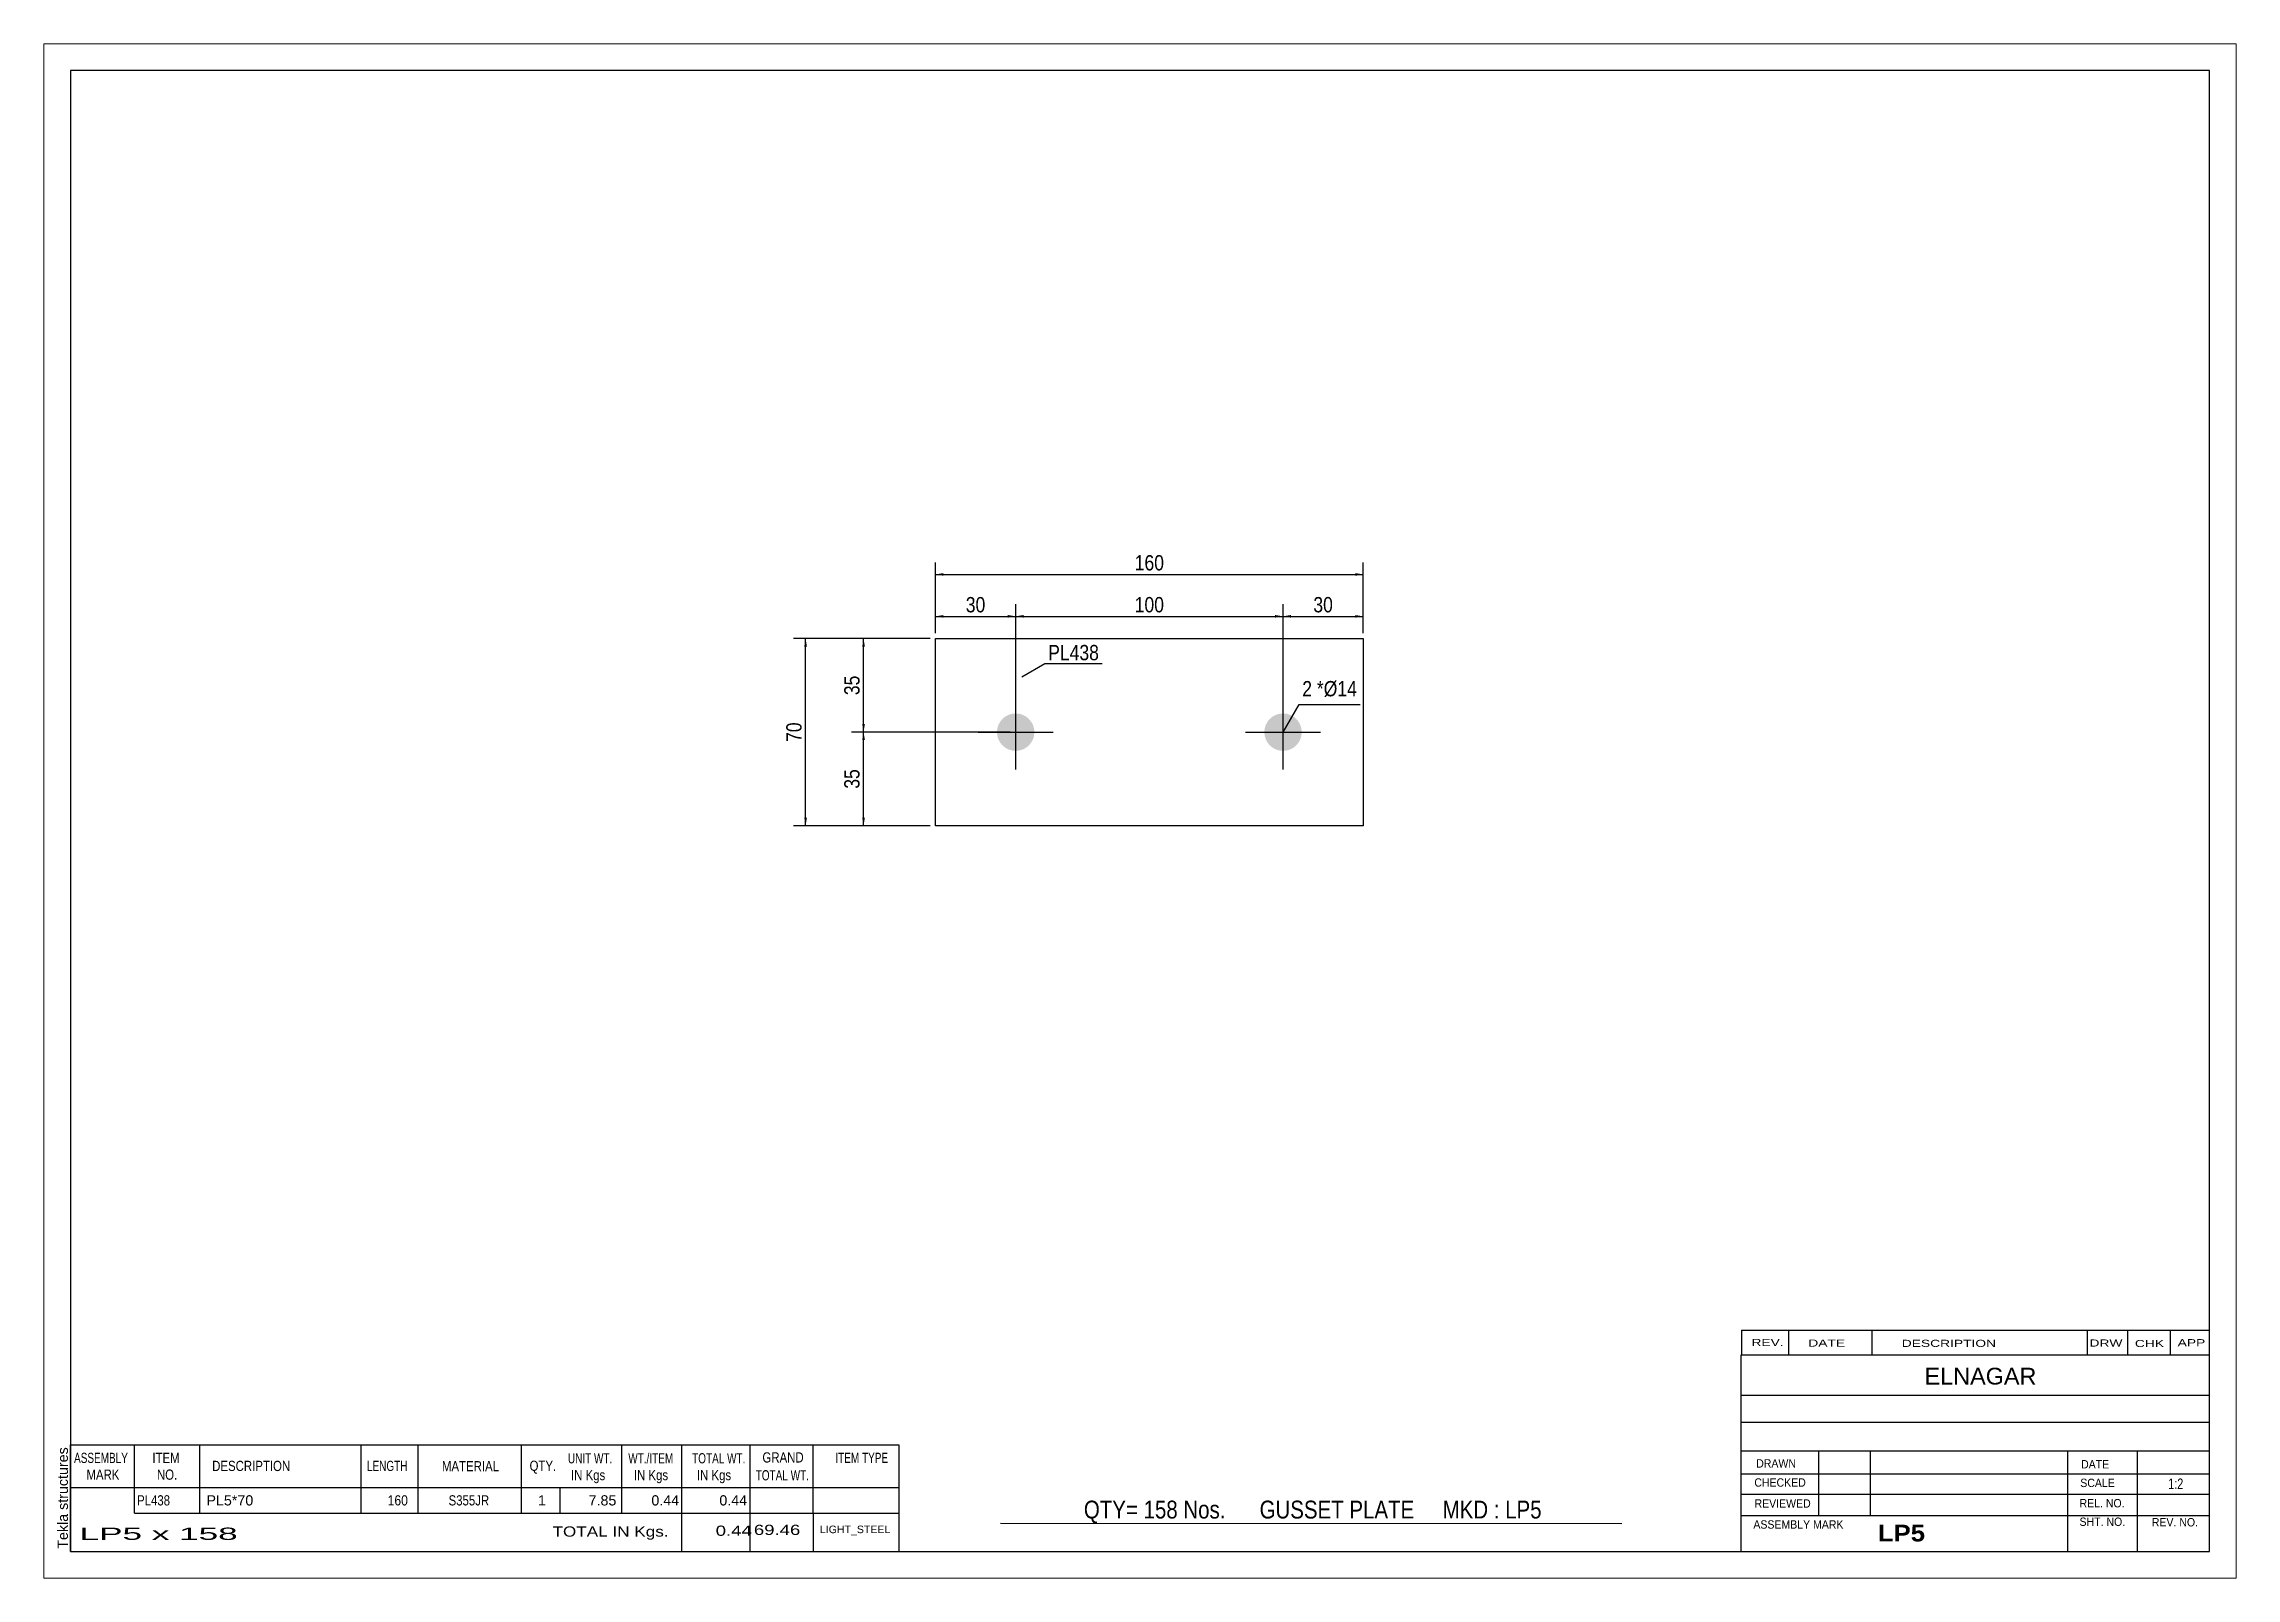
# Paper-space layout 'Layout1' of a CAD drawing. Header units: millimetres. Extents: x 0 to 410, y 0 to 287.
# The model-space entities are those that its viewports show. They can reach past a viewport. Long polylines and large blocks are cut down to what shows.
import ezdxf

# ---------------------------------------------------------------- set-up
doc = ezdxf.new("R2010")
doc.units = ezdxf.units.MM
doc.layers.add('Viewport layer', color=7, linetype='Continuous', plot=False)
doc.styles.add('Arial', font='ARIAL.TTF', dxfattribs={"height": 0.2})
doc.styles.add('Arial Bold', font='ARIALBD.TTF', dxfattribs={"height": 0.2})
doc.styles.add('Arial Narrow', font='ARIALN.TTF', dxfattribs={"height": 0.2})

# ---------------------------------------------------------------- blocks, each defined once
blk = doc.blocks.new('Unknown-629268286-1212')
at = {"color": 5, "linetype": 'Continuous'}
for p, q in [((198.25, 106.25), (-201.75, 106.25)), ((-201.75, 106.25), (-201.75, -170.75)), ((198.25, -170.75), (198.25, 106.25)), ((-201.75, -170.75), (198.25, -170.75))]:
    blk.add_line(p, q, dxfattribs=at)
at = {"color": 174, "linetype": 'Continuous', "style": 'Arial'}
blk.add_text('Tekla structures', height=1.9102, rotation=90, dxfattribs=at).set_placement((-202.25, -170.25))
blk = doc.blocks.new('Part-629268286-1277 - 1222')
at = {"color": 2, "linetype": 'Continuous'}
for p, q in [((-40, -35), (-40, 0)), ((-40, 0), (40, 0)), ((40, 0), (40, -35)), ((40, -35), (-40, -35))]:
    blk.add_line(p, q, dxfattribs=at)
blk = doc.blocks.new('Bolt-629268286-1261 - 1222')
at = {"linetype": 'Continuous'}
for points in [[(-25, -14, -1), (-25, -21, -1)], [(25, -14, -1), (25, -21, -1)]]:
    blk.add_hatch(color=3, dxfattribs=at).paths.add_polyline_path(points)
at = {"color": 3, "linetype": 'Continuous'}
for p, q in [((-25, -24.5), (-25, -10.5)), ((25, -24.5), (25, -10.5)), ((-32, -17.5), (-18, -17.5)), ((18, -17.5), (32, -17.5))]:
    blk.add_line(p, q, dxfattribs=at)
blk = doc.blocks.new('StraightDimension-629268286-1319 - 1222')
at = {"linetype": 'Continuous'}
for points in [[(-53.7, -1.5), (-53.45, 0), (-53.2, -1.5)], [(-53.2, -16), (-53.45, -17.5), (-53.7, -16)]]:
    blk.add_hatch(color=7, dxfattribs=at).paths.add_polyline_path(points)
at = {"color": 7, "linetype": 'Continuous'}
for p, q in [((-41, 0), (-55.7, 0)), ((-53.45, -17.5), (-53.45, 0)), ((-26, -17.5), (-55.7, -17.5))]:
    blk.add_line(p, q, dxfattribs=at)
at = {"color": 0}
blk.add_wipeout([(-53.6, -6.32), (-57.8, -6.32), (-57.8, -11.18), (-53.6, -11.18)], dxfattribs=at)
at = {"color": 3, "style": 'Arial Narrow'}
blk.add_text('35', height=2.863, rotation=90.0002, dxfattribs=at).set_placement((-54.2, -10.58))
blk = doc.blocks.new('StraightDimension-629268286-1306 - 1222')
at = {"linetype": 'Continuous'}
for points in [[(-53.7, -19), (-53.45, -17.5), (-53.2, -19)], [(-53.2, -33.5), (-53.45, -35), (-53.7, -33.5)]]:
    blk.add_hatch(color=7, dxfattribs=at).paths.add_polyline_path(points)
at = {"color": 7, "linetype": 'Continuous'}
for p, q in [((-26, -17.5), (-55.7, -17.5)), ((-53.45, -35), (-53.45, -17.5)), ((-41, -35), (-55.7, -35))]:
    blk.add_line(p, q, dxfattribs=at)
at = {"color": 0}
blk.add_wipeout([(-53.6, -23.82), (-57.8, -23.82), (-57.8, -28.68), (-53.6, -28.68)], dxfattribs=at)
at = {"color": 3, "style": 'Arial Narrow'}
blk.add_text('35', height=2.863, rotation=90.0002, dxfattribs=at).set_placement((-54.2, -28.08))
blk = doc.blocks.new('StraightDimension-629268286-1290 - 1222')
at = {"linetype": 'Continuous'}
for points in [[(-64.54, -1.5), (-64.29, 0), (-64.04, -1.5)], [(-64.04, -33.5), (-64.29, -35), (-64.54, -33.5)]]:
    blk.add_hatch(color=7, dxfattribs=at).paths.add_polyline_path(points)
at = {"color": 7, "linetype": 'Continuous'}
for p, q in [((-41, 0), (-66.54, 0)), ((-64.29, -35), (-64.29, 0)), ((-41, -35), (-66.54, -35))]:
    blk.add_line(p, q, dxfattribs=at)
at = {"color": 0}
blk.add_wipeout([(-64.44, -15.07), (-68.64, -15.07), (-68.64, -19.93), (-64.44, -19.93)], dxfattribs=at)
at = {"color": 3, "style": 'Arial Narrow'}
blk.add_text('70', height=2.863, rotation=90.0002, dxfattribs=at).set_placement((-65.04, -19.33))
blk = doc.blocks.new('StraightDimension-629268286-1330 - 1222')
at = {"linetype": 'Continuous'}
for points in [[(-38.5, 11.75), (-40, 12), (-38.5, 12.25)], [(38.5, 12.25), (40, 12), (38.5, 11.75)]]:
    blk.add_hatch(color=7, dxfattribs=at).paths.add_polyline_path(points)
at = {"color": 7, "linetype": 'Continuous'}
for p, q in [((-40, 1), (-40, 14.25)), ((40, 1), (40, 14.25)), ((-40, 12), (40, 12))]:
    blk.add_line(p, q, dxfattribs=at)
at = {"color": 0}
blk.add_wipeout([(3.34, 12.15), (3.34, 16.35), (-3.34, 16.35), (-3.34, 12.15)], dxfattribs=at)
at = {"color": 3, "style": 'Arial Narrow'}
blk.add_text('160', height=2.863, dxfattribs=at).set_placement((-2.74, 12.75))
blk = doc.blocks.new('StraightDimension-629268286-1341 - 1222')
at = {"linetype": 'Continuous'}
for points in [[(-38.5, 3.91), (-40, 4.16), (-38.5, 4.41)], [(-26.5, 4.41), (-25, 4.16), (-26.5, 3.91)]]:
    blk.add_hatch(color=7, dxfattribs=at).paths.add_polyline_path(points)
at = {"color": 7, "linetype": 'Continuous'}
for p, q in [((-40, 1), (-40, 6.41)), ((-40, 4.16), (-25, 4.16)), ((-25, -16.5), (-25, 6.41))]:
    blk.add_line(p, q, dxfattribs=at)
at = {"color": 0}
blk.add_wipeout([(-30.07, 4.31), (-30.07, 8.51), (-34.93, 8.51), (-34.93, 4.31)], dxfattribs=at)
at = {"color": 3, "style": 'Arial Narrow'}
blk.add_text('30', height=2.863, dxfattribs=at).set_placement((-34.33, 4.91))
blk = doc.blocks.new('StraightDimension-629268286-1351 - 1222')
at = {"linetype": 'Continuous'}
for points in [[(-23.5, 3.91), (-25, 4.16), (-23.5, 4.41)], [(23.5, 4.41), (25, 4.16), (23.5, 3.91)]]:
    blk.add_hatch(color=7, dxfattribs=at).paths.add_polyline_path(points)
at = {"color": 7, "linetype": 'Continuous'}
for p, q in [((-25, -16.5), (-25, 6.41)), ((-25, 4.16), (25, 4.16)), ((25, -16.5), (25, 6.41))]:
    blk.add_line(p, q, dxfattribs=at)
at = {"color": 0}
blk.add_wipeout([(3.34, 4.31), (3.34, 8.51), (-3.34, 8.51), (-3.34, 4.31)], dxfattribs=at)
at = {"color": 3, "style": 'Arial Narrow'}
blk.add_text('100', height=2.863, dxfattribs=at).set_placement((-2.74, 4.91))
blk = doc.blocks.new('StraightDimension-629268286-1361 - 1222')
at = {"linetype": 'Continuous'}
for points in [[(26.5, 3.91), (25, 4.16), (26.5, 4.41)], [(38.5, 4.41), (40, 4.16), (38.5, 3.91)]]:
    blk.add_hatch(color=7, dxfattribs=at).paths.add_polyline_path(points)
at = {"color": 7, "linetype": 'Continuous'}
for p, q in [((25, -16.5), (25, 6.41)), ((25, 4.16), (40, 4.16)), ((40, 1), (40, 6.41))]:
    blk.add_line(p, q, dxfattribs=at)
at = {"color": 0}
blk.add_wipeout([(34.93, 4.31), (34.93, 8.51), (30.07, 8.51), (30.07, 4.31)], dxfattribs=at)
at = {"color": 3, "style": 'Arial Narrow'}
blk.add_text('30', height=2.863, dxfattribs=at).set_placement((30.67, 4.91))
blk = doc.blocks.new('CBS_BOM-629268286-1467')
at = {"color": 7, "linetype": 'Continuous'}
for p, q in [((-201.78, -158.78), (-201.78, -150.78)), ((-201.78, -150.78), (-46.86, -150.78)), ((-189.78, -158.78), (-189.78, -150.78)), ((-177.59, -158.78), (-177.59, -150.78)), ((-147.43, -158.78), (-147.43, -150.78)), ((-136.75, -158.78), (-136.75, -150.78)), ((-117.43, -158.78), (-117.43, -150.78)), ((-98.63, -158.78), (-98.63, -150.78)), ((-87.42, -158.78), (-87.42, -150.78)), ((-74.63, -158.78), (-74.63, -150.78)), ((-62.88, -158.78), (-62.88, -150.78)), ((-46.86, -150.79), (-46.86, -158.77)), ((-201.78, -158.78), (-46.86, -158.78)), ((-201.78, -163.58), (-201.78, -158.78)), ((-189.78, -163.58), (-189.78, -158.78)), ((-177.59, -163.58), (-177.59, -158.78)), ((-147.43, -163.58), (-147.43, -158.78)), ((-136.75, -163.58), (-136.75, -158.78)), ((-117.43, -163.58), (-117.43, -158.78)), ((-110.17, -163.58), (-110.17, -158.78)), ((-98.63, -163.58), (-98.63, -158.78)), ((-87.42, -163.58), (-87.42, -158.78)), ((-74.63, -163.58), (-74.63, -158.78)), ((-62.86, -163.58), (-62.86, -158.78)), ((-46.86, -158.79), (-46.86, -163.58)), ((-201.78, -170.78), (-201.78, -163.6)), ((-189.78, -163.58), (-46.86, -163.58)), ((-87.42, -170.78), (-87.42, -163.6)), ((-74.63, -170.78), (-74.63, -163.6)), ((-62.82, -170.78), (-62.82, -163.6)), ((-46.86, -163.58), (-46.86, -170.78)), ((-201.78, -170.78), (-46.86, -170.78))]:
    blk.add_line(p, q, dxfattribs=at)
at = {"color": 3, "linetype": 'Continuous', "style": 'Arial'}
for s, height, width, p in [('ASSEMBLY', 1.91, 0.7, (-201.1, -154.21)), ('MARK', 1.91, 0.8, (-198.78, -157.34)), ('ITEM', 1.91, 0.8, (-186.45, -154.21)), ('NO.', 1.91, 0.8, (-185.6, -157.34)), ('DESCRIPTION', 1.9102, 0.8, (-175.27, -155.71)), ('LENGTH', 1.91, 0.7, (-146.32, -155.71)), ('MATERIAL', 1.91, 0.8, (-132.3, -155.76)), ('QTY.', 1.91, 0.8, (-115.91, -155.68)), ('UNIT WT.', 1.91, 0.7, (-108.74, -154.28)), ('IN Kgs', 1.91, 0.8, (-108.16, -157.42)), ('WT./ITEM', 1.91, 0.7, (-97.45, -154.28)), ('IN Kgs', 1.91, 0.8, (-96.41, -157.42)), ('TOTAL WT.', 1.91, 0.7, (-85.51, -154.28)), ('IN Kgs', 1.91, 0.8, (-84.62, -157.42)), ('TOTAL WT.', 1.91, 0.7, (-73.62, -157.46)), ('GRAND', 1.91, 0.8, (-72.36, -154.12)), ('ITEM TYPE', 1.91, 0.7, (-58.72, -154.2))]:
    blk.add_text(s, height=height, dxfattribs=dict(at, width=width)).set_placement(p)
at = {"color": 7, "linetype": 'Continuous', "style": 'Arial'}
for s, width, p in [('PL438', 0.8, (-189.32, -162.15)), ('160', 0.85, (-142.45, -162.15)), ('S355JR', 0.8, (-131.06, -162.15))]:
    blk.add_text(s, height=1.91, dxfattribs=dict(at, width=width)).set_placement(p)
for s, p in [('PL5*70', (-176.34, -162.15)), ('1', (-114.34, -162.15)), ('7.85', (-104.87, -162.15)), ('0.44', (-93.13, -162.15)), ('0.44', (-80.42, -162.15))]:
    blk.add_text(s, height=1.91, dxfattribs=at).set_placement(p)
at = {"color": 6, "linetype": 'Continuous', "style": 'Arial'}
for s, height, width, p in [('LP5 x 158', 2.292, 2.05, (-200.06, -168.59)), ('TOTAL IN Kgs.', 1.9102, 1.2, (-111.62, -167.98)), ('0.44', 1.91, 1.3, (-81.1, -167.83)), ('69.46', 1.91, 1.3, (-73.96, -167.67))]:
    blk.add_text(s, height=height, dxfattribs=dict(at, width=width)).set_placement(p)
blk.add_text('LIGHT_STEEL', height=1.4135, dxfattribs=at).set_placement((-61.61, -167.33))
blk = doc.blocks.new('CBS_CALLOFF-629268286-1468')
at = {"color": 7, "linetype": 'Continuous'}
blk.add_line((-27.87, -165.48), (88.36, -165.5), dxfattribs=at)
at = {"color": 3, "linetype": 'Continuous', "style": 'Arial Narrow'}
blk.add_text('QTY= 158 Nos.      GUSSET PLATE     MKD : LP5', height=3.3405, dxfattribs=at).set_placement((-12.25, -164.59))
blk = doc.blocks.new('CBS_NAME_BLOG-629268286-1469')
at = {"color": 7, "linetype": 'Continuous'}
for p, q in [((110.66, -134), (198.18, -134)), ((110.66, -170.71), (110.66, -134)), ((110.66, -141.54), (198.18, -141.54)), ((110.73, -146.59), (198.25, -146.59)), ((110.66, -151.96), (198.18, -151.96)), ((125.18, -164.07), (125.18, -151.97)), ((134.87, -164.04), (134.87, -151.97)), ((171.78, -170.71), (171.78, -151.98)), ((184.83, -170.71), (184.83, -151.97)), ((110.67, -156.26), (198.25, -156.24)), ((110.66, -160.01), (198.18, -160.01)), ((110.66, -164.05), (198.18, -164.05)), ((110.66, -170.75), (198.25, -170.75))]:
    blk.add_line(p, q, dxfattribs=at)
at = {"color": 3, "linetype": 'Continuous', "style": 'Arial'}
blk.add_text('ELNAGAR', height=3.133, dxfattribs=at).set_placement((144.98, -139.53))
at = {"color": 3, "linetype": 'Continuous'}
for s, height, style, width, p in [('DRAWN', 1.566, 'Arial', 0.9, (113.49, -155.07)), ('DATE', 1.566, 'Arial', 0.9, (174.25, -155.23)), ('CHECKED', 1.566, 'Arial', 0.9, (113.14, -158.64)), ('SCALE', 1.566, 'Arial', 0.9, (174.1, -158.71)), ('1:2', 1.957, 'Arial Narrow', 0.9, (190.55, -159.07)), ('REVIEWED', 1.566, 'Arial', 0.9, (113.18, -162.56)), ('REL. NO.', 1.566, 'Arial', 0.9, (173.96, -162.51)), ('ASSEMBLY MARK', 1.5663, 'Arial', 0.9, (112.96, -166.49)), ('LP5', 3.131, 'Arial Bold', 1.1, (136.24, -168.89)), ('SHT. NO.', 1.566, 'Arial', 0.9, (173.96, -165.98)), ('REV. NO.', 1.566, 'Arial', 0.9, (187.48, -166.07))]:
    blk.add_text(s, height=height, dxfattribs=dict(at, style=style, width=width)).set_placement(p)
blk = doc.blocks.new('CBS_REVISION-629268286-1470')
at = {"color": 7, "linetype": 'Continuous'}
for p, q in [((110.74, -129.37), (198.24, -129.37)), ((110.74, -129.37), (110.74, -134)), ((119.54, -129.37), (119.54, -134)), ((135.13, -129.37), (135.13, -133.94)), ((175.39, -129.37), (175.39, -134)), ((182.93, -129.37), (182.93, -134)), ((190.88, -129.37), (190.88, -134)), ((110.74, -134), (198.24, -134))]:
    blk.add_line(p, q, dxfattribs=at)
at = {"color": 7, "style": 'Arial Narrow', "width": 1.7}
for s, height, p in [('REV.', 1.326, (112.6, -132.32)), ('DATE', 1.326, (123.23, -132.44)), ('DESCRIPTION', 1.3257, (140.71, -132.49)), ('DRW', 1.326, (175.82, -132.43)), ('CHK', 1.326, (184.31, -132.52)), ('APP', 1.326, (192.31, -132.37))]:
    blk.add_text(s, height=height, dxfattribs=at).set_placement(p)
blk = doc.blocks.new('Mark-629268286-1256 - 1222')
at = {"color": 0}
blk.add_wipeout([(30.43, -10.8), (30.43, -7.8), (28.6, -7.8), (28.6, -10.8)], dxfattribs=at)
blk.add_wipeout([(30.43, -10.8), (30.43, -7.8), (28.6, -7.8), (28.6, -10.8)], dxfattribs=at)
at = {"color": 7, "linetype": 'Continuous'}
blk.add_line((25, -17.5), (28, -12.3), dxfattribs=at)
at = {"color": 0}
blk.add_wipeout([(32.61, -10.8), (32.61, -7.8), (31.33, -7.8), (31.33, -10.8)], dxfattribs=at)
blk.add_wipeout([(32.61, -10.8), (32.61, -7.8), (31.33, -7.8), (31.33, -10.8)], dxfattribs=at)
at = {"color": 3, "style": 'Arial Narrow'}
blk.add_text('2', height=2.86, dxfattribs=at).set_placement((28.6, -10.8))
at = {"color": 0}
blk.add_wipeout([(38.82, -10.8), (38.82, -7.8), (32.61, -7.8), (32.61, -10.8)], dxfattribs=at)
blk.add_wipeout([(38.82, -10.8), (38.82, -7.8), (32.61, -7.8), (32.61, -10.8)], dxfattribs=at)
at = {"color": 7, "linetype": 'Continuous'}
blk.add_line((28, -12.3), (39.42, -12.3), dxfattribs=at)
at = {"color": 3, "style": 'Arial Narrow'}
for s, height, p in [('*', 2.86, (31.33, -10.8)), ('Ø14', 2.863, (32.61, -10.8))]:
    blk.add_text(s, height=height, dxfattribs=at).set_placement(p)
blk = doc.blocks.new('Mark-629268286-1273 - 1222')
at = {"color": 0}
blk.add_wipeout([(-9.42, -4.05), (-9.42, -1.05), (-18.92, -1.05), (-18.92, -4.05)], dxfattribs=at)
blk.add_wipeout([(-9.42, -4.05), (-9.42, -1.05), (-18.92, -1.05), (-18.92, -4.05)], dxfattribs=at)
at = {"color": 7, "linetype": 'Continuous'}
for p, q in [((-23.85, -7.15), (-19.52, -4.65)), ((-19.52, -4.65), (-8.82, -4.65))]:
    blk.add_line(p, q, dxfattribs=at)
at = {"color": 3, "style": 'Arial Narrow'}
blk.add_text('PL438', height=2.863, dxfattribs=at).set_placement((-18.92, -4.05))

msp = doc.modelspace()

# ---------------------------------------------------------------- block references
for name in ['Unknown-629268286-1212', 'Part-629268286-1277 - 1222', 'Bolt-629268286-1261 - 1222', 'CBS_REVISION-629268286-1470', 'CBS_NAME_BLOG-629268286-1469', 'CBS_BOM-629268286-1467', 'CBS_CALLOFF-629268286-1468']:
    msp.add_blockref(name, (0, 0))

# ---------------------------------------------------------------- next in the draw order: block references
msp.add_blockref('StraightDimension-629268286-1319 - 1222', (0, 0))

# ---------------------------------------------------------------- next in the draw order: block references
msp.add_blockref('StraightDimension-629268286-1306 - 1222', (0, 0))

# ---------------------------------------------------------------- next in the draw order: block references
msp.add_blockref('StraightDimension-629268286-1290 - 1222', (0, 0))

# ---------------------------------------------------------------- next in the draw order: block references
msp.add_blockref('StraightDimension-629268286-1330 - 1222', (0, 0))

# ---------------------------------------------------------------- next in the draw order: block references
msp.add_blockref('StraightDimension-629268286-1341 - 1222', (0, 0))

# ---------------------------------------------------------------- next in the draw order: block references
msp.add_blockref('StraightDimension-629268286-1351 - 1222', (0, 0))

# ---------------------------------------------------------------- next in the draw order: block references
for name in ['StraightDimension-629268286-1361 - 1222', 'Mark-629268286-1273 - 1222']:
    msp.add_blockref(name, (0, 0))

# ---------------------------------------------------------------- next in the draw order: block references
msp.add_blockref('Mark-629268286-1256 - 1222', (0, 0))

psp = doc.layouts.get("Layout1")

# ---------------------------------------------------------------- viewports
at = {"layer": 'Viewport layer', "view_target_point": (-1.75, -32.25)}
psp.add_viewport(center=(205, 143.5), size=(410, 287), view_center_point=(0, 0), view_height=287, dxfattribs=at)

doc.saveas('drawing.dxf')
